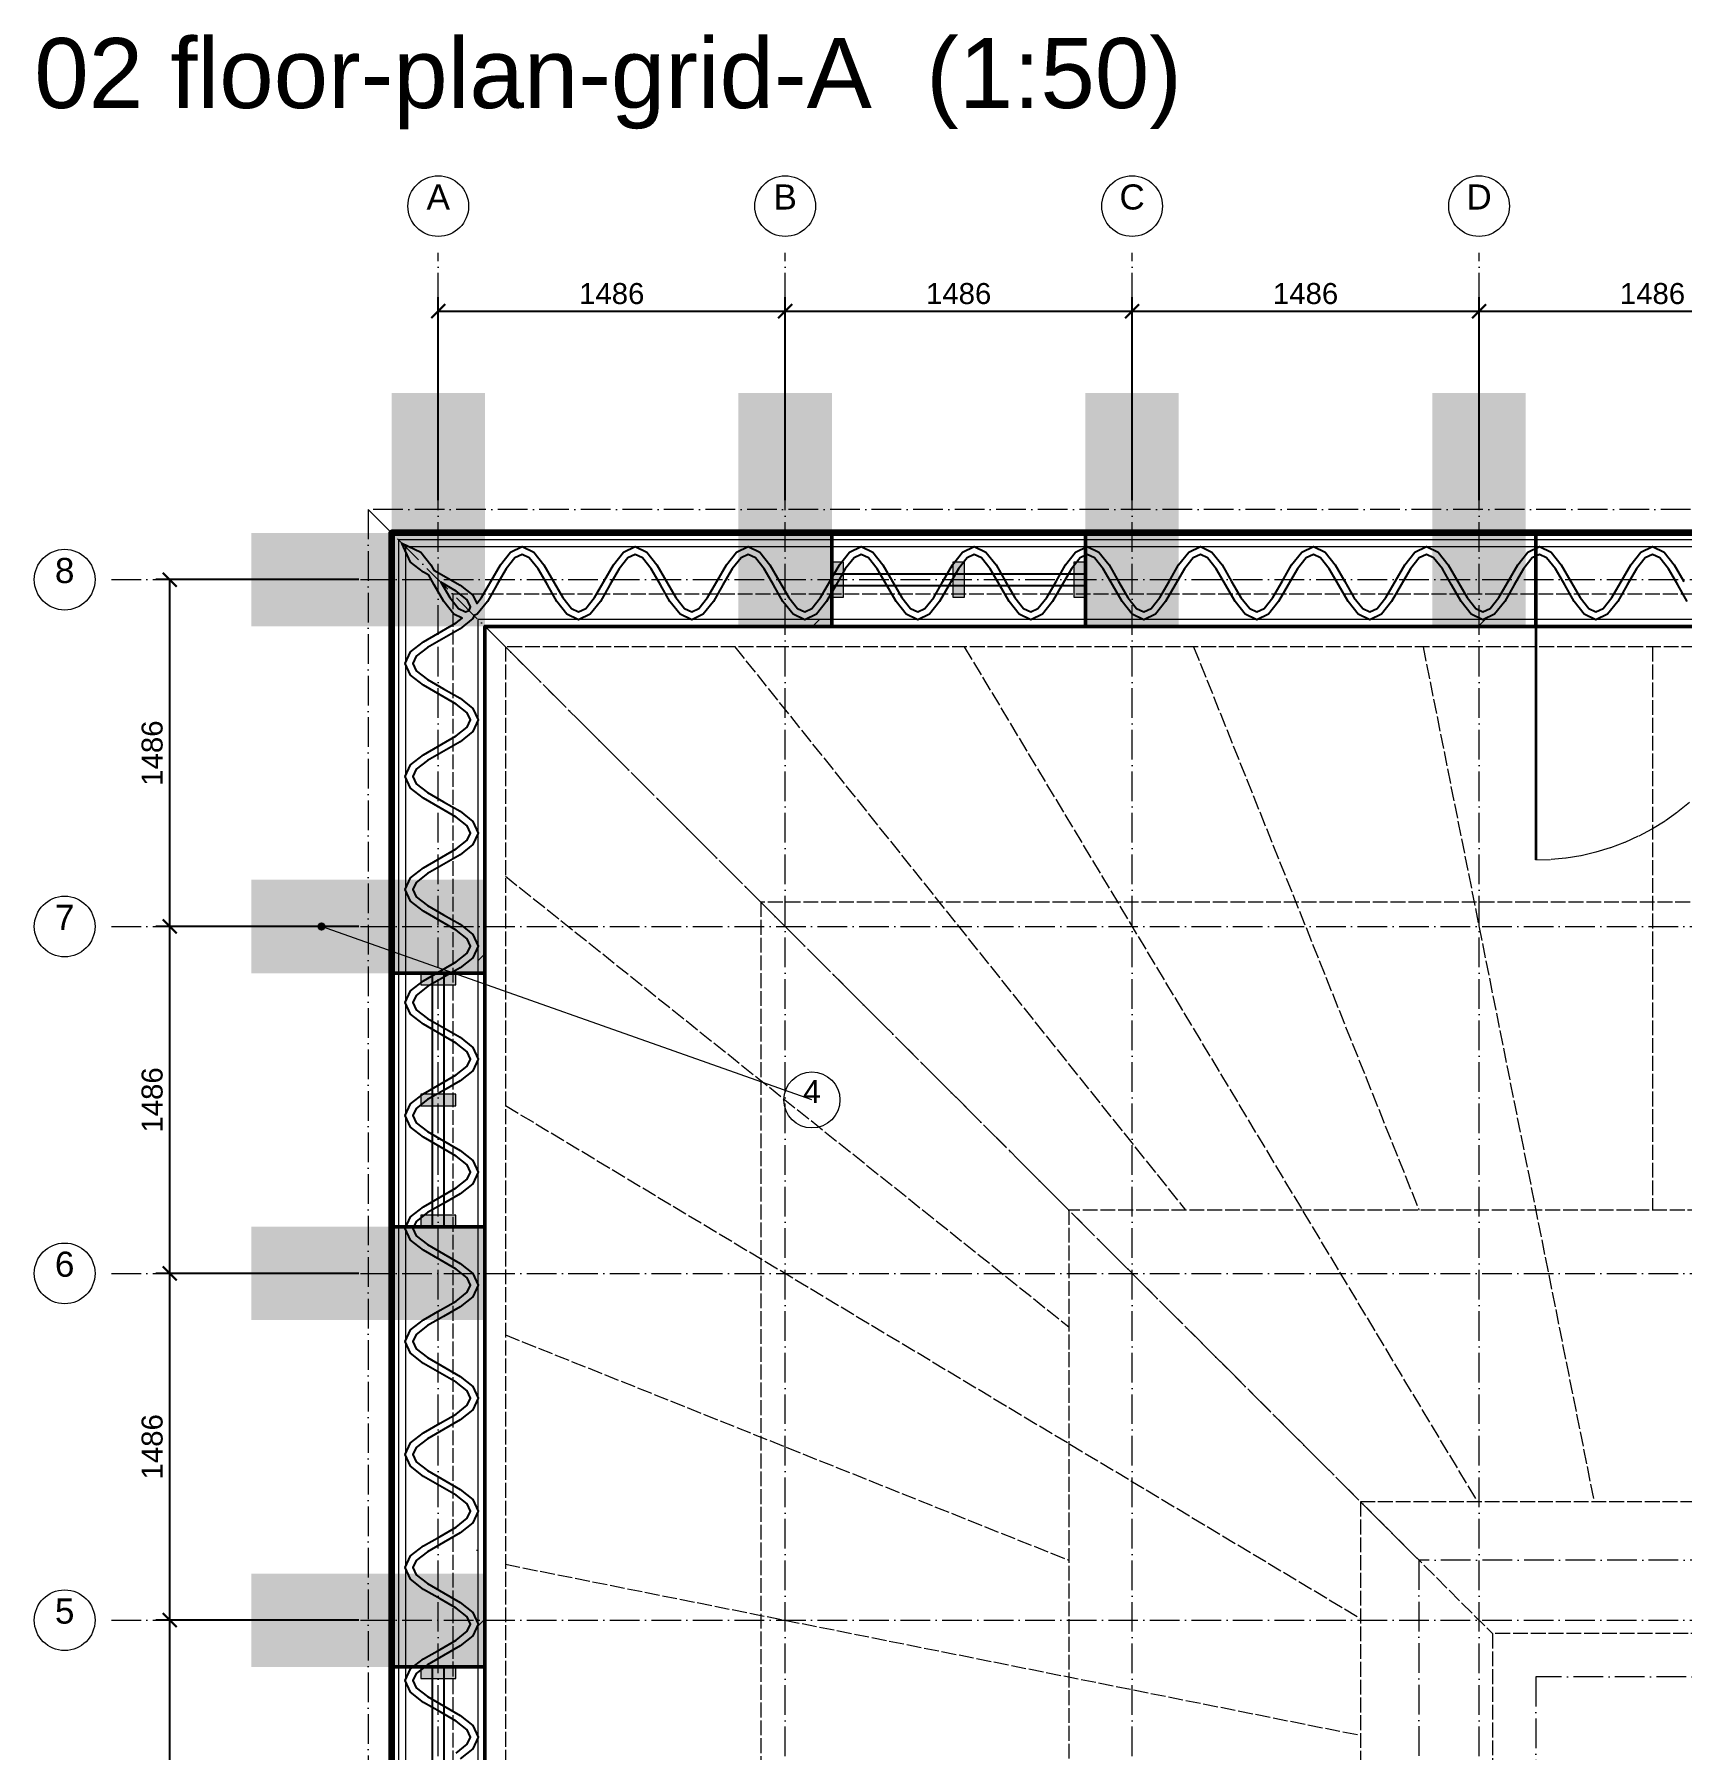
# Model space of a CAD drawing. Header units: millimetres. Extents: x 0 to 157872, y -2 to 14466.
# Drawn here: x 17150 to 24205, y 7118 to 14466 of the extents above; entities that cross this region are included whole.
import ezdxf
from ezdxf.enums import TextEntityAlignment as Align

# ---------------------------------------------------------------- set-up
doc = ezdxf.new("R2010")
doc.units = ezdxf.units.MM
doc.linetypes.add('DASHDOT', pattern=[3.556, 2.54, -0.508, 0, -0.508])
doc.linetypes.add('DASHED', pattern=[1.524, 1.27, -0.254])
for name, color, linetype, lineweight in [('ANNOTATION', 4, 'CONTINUOUS', 18), ('BUTTRESS-SOLID', 7, 'CONTINUOUS', 25), ('DIMS', 3, 'CONTINUOUS', 18), ('HATCH-INSULATION', 7, 'Continuous', 9), ('HATCH-PRINTED', 7, 'CONTINUOUS', 9), ('HIDDEN-AXIS', 8, 'DASHED', 18), ('LINES', 7, 'CONTINUOUS', 25), ('OUTLINE-CUT', 7, 'CONTINUOUS', 50), ('OUTLINE-FINE', 7, 'CONTINUOUS', 25), ('PRINTED-BEAD', 7, 'CONTINUOUS', 25), ('SHEET-LABELS', 2, 'Continuous', 25)]:
    doc.layers.add(name, color=color, linetype=linetype, lineweight=lineweight)
doc.styles.get("Standard").update_dxf_attribs({"font": 'arial.ttf'})
doc.dimstyles.new('PYR-1-50', dxfattribs={"dimscale": 50, "dimtxt": 1.8, "dimasz": 1.2, "dimexe": 1.2, "dimexo": 0.8, "dimgap": 0.6, "dimtad": 1, "dimdec": 0, "dimtxsty": 'Standard', "dimblk": 'ARCHTICK', "dimcen": 2.5, "dimclrd": 3, "dimclre": 3, "dimclrt": 7, "dimazin": 3, "dimtfac": 1, "dimtmove": 0, "dimatfit": 3})
pattern_1 = [(45, (0, 0), (-1425.35, 1425.35), [])]
pattern_2 = [(0, (0, 0), (442.913, 885.827), [0, -885.827])]

# ---------------------------------------------------------------- blocks, each defined once
blk = doc.blocks.new('_ARCHTICK')
at = {"color": 0, "linetype": 'BYBLOCK', "const_width": 0.15}
blk.add_lwpolyline([(-0.5, -0.5), (0.5, 0.5)], dxfattribs=at)

msp = doc.modelspace()

# ---------------------------------------------------------------- hatches: boundary and pattern name
at = {"layer": 'ANNOTATION', "ltscale": 50}
h = msp.add_hatch(color=7, dxfattribs=at)
h.dxf.hatch_style = 1
edge = h.paths.add_edge_path()
edge.add_arc((18380, 10644.3), 17.5, 0, 360)
at = {"layer": 'BUTTRESS-SOLID', "ltscale": 50}
h = msp.add_hatch(color=7, dxfattribs=at)
h.dxf.hatch_style = 1
h.paths.add_polyline_path([(18680, 11930), (18680, 12930), (19080, 12930), (19080, 11930)])
h = msp.add_hatch(color=7, dxfattribs=at)
h.dxf.hatch_style = 1
h.paths.add_polyline_path([(20565.7, 12930), (20565.7, 12335), (20565.7, 12335), (20565.7, 11930), (20165.7, 11930), (20165.7, 12930)])
h = msp.add_hatch(color=7, dxfattribs=at)
h.dxf.hatch_style = 1
h.paths.add_polyline_path([(22051.4, 12930), (22051.4, 11930), (21651.4, 11930), (21651.4, 12335), (21651.4, 12930)])
h = msp.add_hatch(color=7, dxfattribs=at)
h.dxf.hatch_style = 1
h.paths.add_polyline_path([(23137.1, 11930), (23137.1, 12930), (23537.1, 12930), (23537.1, 11930)])
h = msp.add_hatch(color=7, dxfattribs=at)
h.dxf.hatch_style = 1
h.paths.add_polyline_path([(18080, 11930), (18080, 12330), (19080, 12330), (19080, 11930)])
h = msp.add_hatch(color=7, dxfattribs=at)
h.dxf.hatch_style = 1
h.paths.add_polyline_path([(20565.7, 12055), (20565.7, 12205), (20615.7, 12205), (20615.7, 12055)])
h = msp.add_hatch(color=7, dxfattribs=at)
h.dxf.hatch_style = 1
h.paths.add_polyline_path([(21083.6, 12055), (21083.6, 12205), (21133.6, 12205), (21133.6, 12055)])
h = msp.add_hatch(color=7, dxfattribs=at)
h.dxf.hatch_style = 1
h.paths.add_polyline_path([(21601.4, 12055), (21601.4, 12205), (21651.4, 12205), (21651.4, 12055)])
h = msp.add_hatch(color=7, dxfattribs=at)
h.dxf.hatch_style = 1
h.paths.add_polyline_path([(18675, 10444.3), (18080, 10444.3), (18080, 10844.3), (19080, 10844.3), (19080, 10444.3)])
h = msp.add_hatch(color=7, dxfattribs=at)
h.dxf.hatch_style = 1
h.paths.add_polyline_path([(18955, 10394.3), (18955, 10444.3), (18805, 10444.3), (18805, 10394.3)])
h = msp.add_hatch(color=7, dxfattribs=at)
h.dxf.hatch_style = 1
h.paths.add_polyline_path([(18955, 9876.4), (18955, 9926.4), (18805, 9926.4), (18805, 9876.4)])
h = msp.add_hatch(color=7, dxfattribs=at)
h.dxf.hatch_style = 1
h.paths.add_polyline_path([(18955, 9358.6), (18955, 9408.6), (18805, 9408.6), (18805, 9358.6)])
h = msp.add_hatch(color=7, dxfattribs=at)
h.dxf.hatch_style = 1
h.paths.add_polyline_path([(18080, 8958.6), (18080, 9358.6), (18675, 9358.6), (19080, 9358.6), (19080, 8958.6)])
h = msp.add_hatch(color=7, dxfattribs=at)
h.dxf.hatch_style = 1
h.paths.add_polyline_path([(18675, 7472.9), (18080, 7472.9), (18080, 7872.9), (19080, 7872.9), (19080, 7472.9)])
h = msp.add_hatch(color=7, dxfattribs=at)
h.dxf.hatch_style = 1
h.paths.add_polyline_path([(18805, 7422.9), (18805, 7472.9), (18955, 7472.9), (18955, 7422.9)])
at = {"layer": 'HATCH-INSULATION', "ltscale": 50}
h = msp.add_hatch(dxfattribs=at)
h.set_pattern_fill('DOTS', scale=23.622047)
h.set_pattern_definition(pattern_2)
h.paths.add_polyline_path([(18740, 12251.7), (18761.7, 12205.1), (18816.6, 12161.9), (18839.2, 12148.8), (18863, 12107.5), (18903.9, 12036.6), (18947.1, 11981.7), (18982.6, 11965.2), (18956.6, 11944.7), (18816.6, 11864), (18761.7, 11820.8), (18740, 11774.2)])
h = msp.add_hatch(dxfattribs=at)
h.set_pattern_fill('DOTS', scale=23.622047)
h.set_pattern_definition(pattern_2)
h.paths.add_polyline_path([(19235.8, 12270), (19189.2, 12248.3), (19146, 12193.4), (19105.1, 12122.5), (19065.3, 12053.4), (19044.8, 12027.4), (19028.3, 12062.9), (18973.4, 12106.1), (18861.2, 12170.8), (18848.1, 12193.4), (18804.9, 12248.3), (18758.3, 12270)])
h = msp.add_hatch(dxfattribs=at)
h.set_pattern_fill('DOTS', scale=23.622047)
h.set_pattern_definition(pattern_2)
h.paths.add_polyline_path([(19034.2, 11975.8), (19047, 11981.7), (19090.2, 12036.6), (19131.1, 12107.5), (19170.9, 12176.6), (19208.3, 12224.2), (19239.1, 12238.5), (19269.9, 12224.2), (19307.3, 12176.6), (19347.1, 12107.5), (19388, 12036.6), (19431.2, 11981.7), (19477.8, 11960), (19050, 11960), (19050, 11532.2), (19028.3, 11578.8), (18973.4, 11622), (18902.5, 11662.9), (18833.4, 11702.7), (18785.8, 11740.1), (18771.5, 11770.9), (18785.8, 11801.7), (18833.4, 11839.1), (18973.4, 11919.8), (19028.3, 11963)])
h = msp.add_hatch(dxfattribs=at)
h.set_pattern_fill('DOTS', scale=23.622047)
h.set_pattern_definition(pattern_2)
h.paths.add_polyline_path([(19242.4, 12270), (19719.9, 12270), (19673.3, 12248.3), (19630, 12193.4), (19589.2, 12122.5), (19549.4, 12053.4), (19511.9, 12005.8), (19481.1, 11991.5), (19450.4, 12005.8), (19412.9, 12053.4), (19373.1, 12122.5), (19332.2, 12193.4), (19289, 12248.3)])
h = msp.add_hatch(dxfattribs=at)
h.set_pattern_fill('DOTS', scale=23.622047)
h.set_pattern_definition(pattern_2)
h.paths.add_polyline_path([(19961.9, 11960), (19484.5, 11960), (19531, 11981.7), (19574.3, 12036.6), (19615.2, 12107.5), (19655, 12176.6), (19692.4, 12224.2), (19723.2, 12238.5), (19754, 12224.2), (19791.4, 12176.6), (19831.2, 12107.5), (19872.1, 12036.6), (19915.3, 11981.7)])
h = msp.add_hatch(dxfattribs=at)
h.set_pattern_fill('DOTS', scale=23.622047)
h.set_pattern_definition(pattern_2)
h.paths.add_polyline_path([(19726.5, 12270), (20204, 12270), (20157.4, 12248.3), (20114.1, 12193.4), (20073.3, 12122.5), (20033.5, 12053.4), (19996, 12005.8), (19965.2, 11991.5), (19934.5, 12005.8), (19897, 12053.4), (19857.2, 12122.5), (19816.3, 12193.4), (19773.1, 12248.3)])
h = msp.add_hatch(dxfattribs=at)
h.set_pattern_fill('DOTS', scale=23.622047)
h.set_pattern_definition(pattern_2)
h.paths.add_polyline_path([(20446, 11960), (19968.5, 11960), (20015.1, 11981.7), (20058.4, 12036.6), (20099.2, 12107.5), (20139, 12176.6), (20176.5, 12224.2), (20207.3, 12238.5), (20238, 12224.2), (20275.5, 12176.6), (20315.3, 12107.5), (20356.2, 12036.6), (20399.4, 11981.7)])
h = msp.add_hatch(dxfattribs=at)
h.set_pattern_fill('DOTS', scale=23.622047)
h.set_pattern_definition(pattern_2)
h.paths.add_polyline_path([(20210.6, 12270), (20565.7, 12270), (20565.7, 12137), (20557.3, 12122.5), (20517.5, 12053.4), (20480.1, 12005.8), (20449.3, 11991.5), (20418.5, 12005.8), (20381.1, 12053.4), (20341.3, 12122.5), (20300.4, 12193.4), (20257.2, 12248.3)])
h = msp.add_hatch(dxfattribs=at)
h.set_pattern_fill('DOTS', scale=23.622047)
h.set_pattern_definition(pattern_2)
h.paths.add_polyline_path([(21651.4, 12270), (21656.2, 12270), (21651.4, 12267.8)])
h = msp.add_hatch(dxfattribs=at)
h.set_pattern_fill('DOTS', scale=23.622047)
h.set_pattern_definition(pattern_2)
h.paths.add_polyline_path([(21651.4, 12234.7), (21659.5, 12238.5), (21690.3, 12224.2), (21727.8, 12176.6), (21767.6, 12107.5), (21808.5, 12036.6), (21851.7, 11981.7), (21898.3, 11960), (21651.4, 11960)])
h = msp.add_hatch(dxfattribs=at)
h.set_pattern_fill('DOTS', scale=23.622047)
h.set_pattern_definition(pattern_2)
h.paths.add_polyline_path([(21662.9, 12270), (22140.3, 12270), (22093.7, 12248.3), (22050.5, 12193.4), (22009.6, 12122.5), (21969.8, 12053.4), (21932.4, 12005.8), (21901.6, 11991.5), (21870.8, 12005.8), (21833.4, 12053.4), (21793.6, 12122.5), (21752.7, 12193.4), (21709.5, 12248.3)])
h = msp.add_hatch(dxfattribs=at)
h.set_pattern_fill('DOTS', scale=23.622047)
h.set_pattern_definition(pattern_2)
h.paths.add_polyline_path([(22382.4, 11960), (21904.9, 11960), (21951.5, 11981.7), (21994.7, 12036.6), (22035.6, 12107.5), (22075.4, 12176.6), (22112.9, 12224.2), (22143.6, 12238.5), (22174.4, 12224.2), (22211.9, 12176.6), (22251.7, 12107.5), (22292.5, 12036.6), (22335.8, 11981.7)])
h = msp.add_hatch(dxfattribs=at)
h.set_pattern_fill('DOTS', scale=23.622047)
h.set_pattern_definition(pattern_2)
h.paths.add_polyline_path([(22147, 12270), (22624.4, 12270), (22577.8, 12248.3), (22534.6, 12193.4), (22493.7, 12122.5), (22453.9, 12053.4), (22416.5, 12005.8), (22385.7, 11991.5), (22354.9, 12005.8), (22317.5, 12053.4), (22277.7, 12122.5), (22236.8, 12193.4), (22193.5, 12248.3)])
h = msp.add_hatch(dxfattribs=at)
h.set_pattern_fill('DOTS', scale=23.622047)
h.set_pattern_definition(pattern_2)
h.paths.add_polyline_path([(22866.5, 11960), (22389, 11960), (22435.6, 11981.7), (22478.8, 12036.6), (22519.7, 12107.5), (22559.5, 12176.6), (22597, 12224.2), (22627.7, 12238.5), (22658.5, 12224.2), (22696, 12176.6), (22735.8, 12107.5), (22776.6, 12036.6), (22819.9, 11981.7)])
h = msp.add_hatch(dxfattribs=at)
h.set_pattern_fill('DOTS', scale=23.622047)
h.set_pattern_definition(pattern_2)
h.paths.add_polyline_path([(22631, 12270), (23108.5, 12270), (23061.9, 12248.3), (23018.7, 12193.4), (22977.8, 12122.5), (22938, 12053.4), (22900.5, 12005.8), (22869.8, 11991.5), (22839, 12005.8), (22801.5, 12053.4), (22761.7, 12122.5), (22720.9, 12193.4), (22677.6, 12248.3)])
h = msp.add_hatch(dxfattribs=at)
h.set_pattern_fill('DOTS', scale=23.622047)
h.set_pattern_definition(pattern_2)
h.paths.add_polyline_path([(23350.5, 11960), (22873.1, 11960), (22919.7, 11981.7), (22962.9, 12036.6), (23003.8, 12107.5), (23043.6, 12176.6), (23081, 12224.2), (23111.8, 12238.5), (23142.6, 12224.2), (23180, 12176.6), (23219.8, 12107.5), (23260.7, 12036.6), (23304, 11981.7)])
h = msp.add_hatch(dxfattribs=at)
h.set_pattern_fill('DOTS', scale=23.622047)
h.set_pattern_definition(pattern_2)
h.paths.add_polyline_path([(23115.1, 12270), (23580, 12270), (23580, 12264.1), (23546, 12248.3), (23502.8, 12193.4), (23461.9, 12122.5), (23422.1, 12053.4), (23384.6, 12005.8), (23353.9, 11991.5), (23323.1, 12005.8), (23285.6, 12053.4), (23245.8, 12122.5), (23205, 12193.4), (23161.7, 12248.3)])
h = msp.add_hatch(dxfattribs=at)
h.set_pattern_fill('DOTS', scale=23.622047)
h.set_pattern_definition(pattern_2)
h.paths.add_polyline_path([(23527.7, 12176.6), (23565.1, 12224.2), (23580, 12231.1), (23580, 11960), (23357.2, 11960), (23403.8, 11981.7), (23447, 12036.6), (23487.9, 12107.5)])
h = msp.add_hatch(dxfattribs=at)
h.set_pattern_fill('DOTS', scale=23.622047)
h.set_pattern_definition(pattern_2)
h.paths.add_polyline_path([(18956.6, 12081.2), (19004.2, 12043.7), (19018.5, 12013), (19011.7, 11998.3), (18997, 11991.5), (18966.3, 12005.8), (18928.8, 12053.4), (18891.1, 12118.9)])
h = msp.add_hatch(dxfattribs=at)
h.set_pattern_fill('DOTS', scale=23.622047)
h.set_pattern_definition(pattern_2)
h.paths.add_polyline_path([(20565.7, 12076.9), (20565.7, 11960), (20452.6, 11960), (20499.2, 11981.7), (20542.5, 12036.6)])
h = msp.add_hatch(dxfattribs=at)
h.set_pattern_fill('DOTS', scale=23.622047)
h.set_pattern_definition(pattern_2)
h.paths.add_polyline_path([(18740, 11767.6), (18761.7, 11721), (18816.6, 11677.8), (18887.5, 11636.9), (18956.6, 11597.1), (19004.2, 11559.6), (19018.5, 11528.9), (19004.2, 11498.1), (18956.6, 11460.6), (18816.6, 11380), (18761.7, 11336.7), (18740, 11290.1)])
h = msp.add_hatch(dxfattribs=at)
h.set_pattern_fill('DOTS', scale=23.622047)
h.set_pattern_definition(pattern_2)
h.paths.add_polyline_path([(19050, 11048.1), (19028.3, 11094.7), (18973.4, 11137.9), (18902.5, 11178.8), (18833.4, 11218.6), (18785.8, 11256), (18771.5, 11286.8), (18785.8, 11317.6), (18833.4, 11355), (18973.4, 11435.7), (19028.3, 11479), (19050, 11525.5)])
h = msp.add_hatch(dxfattribs=at)
h.set_pattern_fill('DOTS', scale=23.622047)
h.set_pattern_definition(pattern_2)
h.paths.add_polyline_path([(18740, 11283.5), (18761.7, 11236.9), (18816.6, 11193.7), (18887.5, 11152.8), (18956.6, 11113), (19004.2, 11075.5), (19018.5, 11044.8), (19004.2, 11014), (18956.6, 10976.5), (18816.6, 10895.9), (18761.7, 10852.6), (18740, 10806)])
h = msp.add_hatch(dxfattribs=at)
h.set_pattern_fill('DOTS', scale=23.622047)
h.set_pattern_definition(pattern_2)
h.paths.add_polyline_path([(19050, 10564), (19028.3, 10610.6), (18973.4, 10653.8), (18902.5, 10694.7), (18833.4, 10734.5), (18785.8, 10772), (18771.5, 10802.7), (18785.8, 10833.5), (18833.4, 10871), (18973.4, 10951.6), (19028.3, 10994.9), (19050, 11041.5)])
h = msp.add_hatch(dxfattribs=at)
h.set_pattern_fill('DOTS', scale=23.622047)
h.set_pattern_definition(pattern_2)
h.paths.add_polyline_path([(18740, 10799.4), (18761.7, 10752.8), (18816.6, 10709.6), (18887.5, 10668.7), (18956.6, 10628.9), (19004.2, 10591.5), (19018.5, 10560.7), (19004.2, 10529.9), (18956.6, 10492.5), (18873, 10444.3), (18740, 10444.3)])
h = msp.add_hatch(dxfattribs=at)
h.set_pattern_fill('DOTS', scale=23.622047)
h.set_pattern_definition(pattern_2)
h.paths.add_polyline_path([(18973.4, 10467.5), (19028.3, 10510.8), (19050, 10557.4), (19050, 10444.3), (18933.1, 10444.3)])
h = msp.add_hatch(dxfattribs=at)
h.set_pattern_fill('DOTS', scale=23.622047)
h.set_pattern_definition(pattern_2)
h.paths.add_polyline_path([(18740, 9353.8), (18740, 9358.6), (18742.2, 9358.6)])
h = msp.add_hatch(dxfattribs=at)
h.set_pattern_fill('DOTS', scale=23.622047)
h.set_pattern_definition(pattern_2)
h.paths.add_polyline_path([(18740, 8869.7), (18740, 9347.1), (18761.7, 9300.5), (18816.6, 9257.3), (18887.5, 9216.4), (18956.6, 9176.6), (19004.2, 9139.2), (19018.5, 9108.4), (19004.2, 9077.6), (18956.6, 9040.2), (18887.5, 9000.4), (18816.6, 8959.5), (18761.7, 8916.3)])
h = msp.add_hatch(dxfattribs=at)
h.set_pattern_fill('DOTS', scale=23.622047)
h.set_pattern_definition(pattern_2)
h.paths.add_polyline_path([(19050, 9111.7), (19028.3, 9158.3), (18973.4, 9201.5), (18902.5, 9242.4), (18833.4, 9282.2), (18785.8, 9319.7), (18771.5, 9350.5), (18775.3, 9358.6), (19050, 9358.6)])
h = msp.add_hatch(dxfattribs=at)
h.set_pattern_fill('DOTS', scale=23.622047)
h.set_pattern_definition(pattern_2)
h.paths.add_polyline_path([(19050, 8627.6), (19028.3, 8674.2), (18973.4, 8717.5), (18833.4, 8798.1), (18785.8, 8835.6), (18771.5, 8866.4), (18785.8, 8897.1), (18833.4, 8934.6), (18902.5, 8974.4), (18973.4, 9015.3), (19028.3, 9058.5), (19050, 9105.1)])
h = msp.add_hatch(dxfattribs=at)
h.set_pattern_fill('DOTS', scale=23.622047)
h.set_pattern_definition(pattern_2)
h.paths.add_polyline_path([(18740, 8863), (18761.7, 8816.5), (18816.6, 8773.2), (18956.6, 8692.5), (19004.2, 8655.1), (19018.5, 8624.3), (19004.2, 8593.5), (18956.6, 8556.1), (18887.5, 8516.3), (18816.6, 8475.4), (18761.7, 8432.2), (18740, 8385.6)])
h = msp.add_hatch(dxfattribs=at)
h.set_pattern_fill('DOTS', scale=23.622047)
h.set_pattern_definition(pattern_2)
h.paths.add_polyline_path([(19050, 8143.5), (19028.3, 8190.1), (18973.4, 8233.4), (18833.4, 8314), (18785.8, 8351.5), (18771.5, 8382.3), (18785.8, 8413), (18833.4, 8450.5), (18902.5, 8490.3), (18973.4, 8531.2), (19028.3, 8574.4), (19050, 8621)])
h = msp.add_hatch(dxfattribs=at)
h.set_pattern_fill('DOTS', scale=23.622047)
h.set_pattern_definition(pattern_2)
h.paths.add_polyline_path([(18740, 8379), (18761.7, 8332.4), (18816.6, 8289.1), (18956.6, 8208.5), (19004.2, 8171), (19018.5, 8140.2), (19004.2, 8109.5), (18956.6, 8072), (18887.5, 8032.2), (18816.6, 7991.3), (18761.7, 7948.1), (18740, 7901.5)])
h = msp.add_hatch(dxfattribs=at)
h.set_pattern_fill('DOTS', scale=23.622047)
h.set_pattern_definition(pattern_2)
h.paths.add_polyline_path([(19050, 8136.9), (19050, 7659.5), (19028.3, 7706), (18973.4, 7749.3), (18902.5, 7790.2), (18833.4, 7830), (18785.8, 7867.4), (18771.5, 7898.2), (18785.8, 7929), (18833.4, 7966.4), (18902.5, 8006.2), (18973.4, 8047.1), (19028.3, 8090.3)])
h = msp.add_hatch(dxfattribs=at)
h.set_pattern_fill('DOTS', scale=23.622047)
h.set_pattern_definition(pattern_2)
h.paths.add_polyline_path([(18740, 7472.9), (18740, 7894.9), (18761.7, 7848.3), (18816.6, 7805), (18887.5, 7764.2), (18956.6, 7724.4), (19004.2, 7686.9), (19018.5, 7656.1), (19004.2, 7625.4), (18956.6, 7587.9), (18887.5, 7548.1), (18816.6, 7507.2), (18772.9, 7472.9)])
h = msp.add_hatch(dxfattribs=at)
h.set_pattern_fill('DOTS', scale=23.622047)
h.set_pattern_definition(pattern_2)
h.paths.add_polyline_path([(19050, 7652.8), (19050, 7472.9), (18821.4, 7472.9), (18833.4, 7482.3), (18902.5, 7522.1), (18973.4, 7563), (19028.3, 7606.2)])
at = {"layer": 'HATCH-PRINTED', "ltscale": 50}
h = msp.add_hatch(dxfattribs=at)
h.set_pattern_fill('ANSI31', scale=25.19685)
h.set_pattern_definition(pattern_1)
h.paths.add_polyline_path([(19235.8, 12270), (18758.3, 12270), (18724.1, 12285.9), (18740, 12251.7), (18740, 11774.2), (18738.5, 11770.9), (18740, 11767.6), (18740, 11290.1), (18738.5, 11286.8), (18740, 11283.5), (18740, 10806), (18738.5, 10802.7), (18740, 10799.4), (18740, 10444.3), (18680, 10444.3), (18680, 12330), (20565.7, 12330), (20565.7, 12270), (20210.6, 12270), (20207.3, 12271.5), (20204, 12270), (19726.5, 12270), (19723.2, 12271.5), (19719.9, 12270), (19242.4, 12270), (19239.1, 12271.5)])
h = msp.add_hatch(dxfattribs=at)
h.set_pattern_fill('ANSI31', scale=25.19685)
h.set_pattern_definition(pattern_1)
h.paths.add_polyline_path([(22143.6, 12271.5), (22140.3, 12270), (21662.9, 12270), (21659.5, 12271.5), (21656.2, 12270), (21651.4, 12270), (21651.4, 12330), (23580, 12330), (23580, 12270), (23115.1, 12270), (23111.8, 12271.5), (23108.5, 12270), (22631, 12270), (22627.7, 12271.5), (22624.4, 12270), (22147, 12270)])
h = msp.add_hatch(dxfattribs=at)
h.set_pattern_fill('ANSI31', scale=25.19685)
h.set_pattern_definition(pattern_1)
h.paths.add_polyline_path([(19050, 10557.4), (19051.5, 10560.7), (19050, 10564), (19050, 11041.5), (19051.5, 11044.8), (19050, 11048.1), (19050, 11525.5), (19051.5, 11528.9), (19050, 11532.2), (19050, 11960), (19477.8, 11960), (19481.1, 11958.5), (19484.5, 11960), (19961.9, 11960), (19965.2, 11958.5), (19968.5, 11960), (20446, 11960), (20449.3, 11958.5), (20452.6, 11960), (20565.7, 11960), (20565.7, 11930), (19080, 11930), (19080, 10444.3), (19050, 10444.3)])
h = msp.add_hatch(dxfattribs=at)
h.set_pattern_fill('ANSI31', scale=25.19685)
h.set_pattern_definition(pattern_1)
h.paths.add_polyline_path([(22389, 11960), (22866.5, 11960), (22869.8, 11958.5), (22873.1, 11960), (23350.5, 11960), (23353.9, 11958.5), (23357.2, 11960), (23580, 11960), (23580, 11930), (21651.4, 11930), (21651.4, 11960), (21898.3, 11960), (21901.6, 11958.5), (21904.9, 11960), (22382.4, 11960), (22385.7, 11958.5)])
h = msp.add_hatch(dxfattribs=at)
h.set_pattern_fill('ANSI31', scale=25.19685)
h.set_pattern_definition(pattern_1)
h.paths.add_polyline_path([(18740, 9353.8), (18738.5, 9350.5), (18740, 9347.1), (18740, 8869.7), (18738.5, 8866.4), (18740, 8863), (18740, 8385.6), (18738.5, 8382.3), (18740, 8379), (18740, 7901.5), (18738.5, 7898.2), (18740, 7894.9), (18740, 7472.9), (18680, 7472.9), (18680, 9358.6), (18740, 9358.6)])
h = msp.add_hatch(dxfattribs=at)
h.set_pattern_fill('ANSI31', scale=25.19685)
h.set_pattern_definition(pattern_1)
h.paths.add_polyline_path([(19051.5, 7656.1), (19050, 7659.5), (19050, 8136.9), (19051.5, 8140.2), (19050, 8143.5), (19050, 8621), (19051.5, 8624.3), (19050, 8627.6), (19050, 9105.1), (19051.5, 9108.4), (19050, 9111.7), (19050, 9358.6), (19080, 9358.6), (19080, 7472.9), (19050, 7472.9), (19050, 7652.8)])

# ---------------------------------------------------------------- linework, layer by layer
at = {"layer": 'ANNOTATION', "lineweight": 20, "ltscale": 50}
msp.add_lwpolyline([(20480, 9901.4), (18380, 10644.3)], dxfattribs=at)
at = {"layer": 'ANNOTATION', "lineweight": 18, "ltscale": 50}
for centre, radius in [((18880, 13730), 130), ((20365.7, 13730), 130), ((21851.4, 13730), 130), ((23337.1, 13730), 130), ((17280, 12130), 130), ((17280, 10644.3), 130), ((20480, 9901.4), 120), ((17280, 9158.6), 130), ((17280, 7672.9), 130)]:
    msp.add_circle(centre, radius, dxfattribs=at)
at = {"layer": 'HIDDEN-AXIS', "linetype": 'DASHDOT', "lineweight": 13, "ltscale": 50}
for points in [[(18880, 330), (18880, 13530)], [(20365.7, 330), (20365.7, 13530)], [(21851.4, 330), (21851.4, 13530)], [(23337.1, 330), (23337.1, 13530)], [(17480, 12130), (30680, 12130)], [(17480, 10644.3), (30680, 10644.3)], [(17480, 9158.6), (30680, 9158.6)], [(17480, 7672.9), (30680, 7672.9)]]:
    msp.add_lwpolyline(points, dxfattribs=at)
at = {"layer": 'HIDDEN-AXIS', "linetype": 'DASHDOT', "lineweight": 20, "ltscale": 50}
for points in [[(18580, 1430), (29580, 1430), (29580, 12430), (18580, 12430), (18580, 1430)], [(18580, 12430), (23080, 7930)], [(23080, 5930), (25080, 5930), (25080, 7930), (23080, 7930), (23080, 5930)], [(23580, 6430), (24580, 6430), (24580, 7430), (23580, 7430), (23580, 6430)]]:
    msp.add_lwpolyline(points, dxfattribs=at)
at = {"layer": 'HIDDEN-AXIS', "linetype": 'DASHED', "lineweight": 20, "ltscale": 50}
for points in [[(18942.5, 1792.5), (29217.5, 1792.5), (29217.5, 12067.5), (18942.5, 12067.5), (18942.5, 1792.5)], [(19167.5, 11842.5), (23394.5, 7615.5)], [(19167.5, 2017.5), (28992.5, 2017.5), (28992.5, 11842.5), (19167.5, 11842.5), (19167.5, 2017.5)], [(20150, 11842.5), (22080, 9430)], [(21132.5, 11842.5), (23330, 8180)], [(22115, 11842.5), (23080, 9430)], [(23097.5, 11842.5), (23830, 8180)], [(24080, 11842.5), (24080, 9430)], [(19167.5, 10860), (21580, 8930)], [(20261.2, 3111.2), (27898.8, 3111.2), (27898.8, 10748.8), (20261.2, 10748.8), (20261.2, 3111.2)], [(19167.5, 9877.5), (22830, 7680)], [(21580, 4430), (26580, 4430), (26580, 9430), (21580, 9430), (21580, 4430)], [(19167.5, 8895), (21580, 7930)], [(22830, 5680), (25330, 5680), (25330, 8180), (22830, 8180), (22830, 5680)], [(19167.5, 7912.5), (22830, 7180)], [(23394.5, 6244.5), (24765.5, 6244.5), (24765.5, 7615.5), (23394.5, 7615.5), (23394.5, 6244.5)]]:
    msp.add_lwpolyline(points, dxfattribs=at)
at = {"layer": 'HIDDEN-AXIS', "linetype": 'DASHED', "lineweight": 15, "ltscale": 50}
msp.add_lwpolyline([(23580, 10930), (23645.4, 10932.1), (23710.5, 10938.6), (23775.1, 10949.2), (23838.8, 10964.1), (23901.4, 10983.1), (23962.7, 11006.1), (24022.3, 11033.1), (24080, 11064), (24135.6, 11098.5), (24188.8, 11136.6), (24239.3, 11178.2)], dxfattribs=at)
at = {"layer": 'LINES', "lineweight": 50, "ltscale": 50}
for points in [[(20565.7, 11930), (20565.7, 12330)], [(21651.4, 11930), (21651.4, 12330)], [(23580, 11930), (23580, 12330)], [(19080, 10444.3), (18680, 10444.3)], [(19080, 9358.6), (18680, 9358.6)], [(19080, 7472.9), (18680, 7472.9)]]:
    msp.add_lwpolyline(points, dxfattribs=at)
at = {"layer": 'LINES', "lineweight": 25, "ltscale": 50}
for points in [[(20565.7, 12155), (21651.4, 12155)], [(20565.7, 12105), (21651.4, 12105)], [(18855, 9358.6), (18855, 10444.3)], [(18905, 9358.6), (18905, 10444.3)], [(18855, 6387.1), (18855, 7472.9)], [(18905, 6387.1), (18905, 7472.9)]]:
    msp.add_lwpolyline(points, dxfattribs=at)
at = {"layer": 'LINES', "lineweight": 35, "ltscale": 50}
msp.add_lwpolyline([(23580, 11930), (23580, 10930)], dxfattribs=at)
at = {"layer": 'OUTLINE-CUT', "lineweight": 100, "ltscale": 50}
msp.add_lwpolyline([(18680, 1530), (29480, 1530), (29480, 12330), (18680, 12330)], close=True, dxfattribs=at)
at = {"layer": 'OUTLINE-CUT', "lineweight": 50, "ltscale": 50}
msp.add_lwpolyline([(19080, 1930), (29080, 1930), (29080, 11930), (19080, 11930)], close=True, dxfattribs=at)
at = {"layer": 'OUTLINE-FINE', "lineweight": 9, "ltscale": 50}
msp.add_lwpolyline([(18710, 1560), (29450, 1560), (29450, 12300), (18710, 12300)], close=True, dxfattribs=at)
at = {"layer": 'OUTLINE-FINE', "lineweight": 15, "ltscale": 50}
for points in [[(18740, 1590), (29420, 1590), (29420, 12270), (18740, 12270)], [(19050, 1900), (29110, 1900), (29110, 11960), (19050, 11960)]]:
    msp.add_lwpolyline(points, close=True, dxfattribs=at)
at = {"layer": 'OUTLINE-FINE', "lineweight": 20, "ltscale": 50}
for points in [[(20565.7, 12055), (20615.7, 12055), (20615.7, 12205), (20565.7, 12205)], [(21083.6, 12055), (21133.6, 12055), (21133.6, 12205), (21083.6, 12205)], [(21601.4, 12055), (21651.4, 12055), (21651.4, 12205), (21601.4, 12205)], [(18955, 10394.3), (18955, 10444.3), (18805, 10444.3), (18805, 10394.3)], [(18955, 9876.4), (18955, 9926.4), (18805, 9926.4), (18805, 9876.4)], [(18955, 9358.6), (18955, 9408.6), (18805, 9408.6), (18805, 9358.6)], [(18955, 7422.9), (18955, 7472.9), (18805, 7472.9), (18805, 7422.9)]]:
    msp.add_lwpolyline(points, close=True, dxfattribs=at)
at = {"layer": 'PRINTED-BEAD', "lineweight": 25, "ltscale": 50}
for points in [[(18956.6, 7103.8), (19004.2, 7141.3), (19018.5, 7172), (19004.2, 7202.8), (18956.6, 7240.3), (18887.5, 7280.1), (18816.6, 7321), (18761.7, 7364.2), (18738.5, 7414.1), (18761.7, 7464), (18816.6, 7507.2), (18887.5, 7548.1), (18956.6, 7587.9), (19004.2, 7625.4), (19018.5, 7656.1), (19004.2, 7686.9), (18956.6, 7724.4), (18887.5, 7764.2), (18816.6, 7805), (18761.7, 7848.3), (18738.5, 7898.2), (18761.7, 7948.1), (18816.6, 7991.3), (18887.5, 8032.2), (18956.6, 8072), (19004.2, 8109.5), (19018.5, 8140.2), (19004.2, 8171), (18956.6, 8208.5), (18816.6, 8289.1), (18761.7, 8332.4), (18738.5, 8382.3), (18761.7, 8432.2), (18816.6, 8475.4), (18887.5, 8516.3), (18956.6, 8556.1), (19004.2, 8593.5), (19018.5, 8624.3), (19004.2, 8655.1), (18956.6, 8692.5), (18816.6, 8773.2), (18761.7, 8816.5), (18738.5, 8866.4), (18761.7, 8916.3), (18816.6, 8959.5), (18887.5, 9000.4), (18956.6, 9040.2), (19004.2, 9077.6), (19018.5, 9108.4), (19004.2, 9139.2), (18956.6, 9176.6), (18887.5, 9216.4), (18816.6, 9257.3), (18761.7, 9300.5), (18738.5, 9350.5), (18761.7, 9400.4), (18816.6, 9443.6), (18887.5, 9484.5), (18956.6, 9524.3), (19004.2, 9561.7), (19018.5, 9592.5), (19004.2, 9623.3), (18956.6, 9660.7), (18887.5, 9700.5), (18816.6, 9741.4), (18761.7, 9784.6), (18738.5, 9834.5), (18761.7, 9884.5), (18816.6, 9927.7), (18887.5, 9968.6), (18956.6, 10008.4), (19004.2, 10045.8), (19018.5, 10076.6), (19004.2, 10107.4), (18956.6, 10144.8), (18816.6, 10225.5), (18761.7, 10268.7), (18738.5, 10318.6), (18761.7, 10368.5), (18816.6, 10411.8), (18956.6, 10492.5), (19004.2, 10529.9), (19018.5, 10560.7), (19004.2, 10591.5), (18956.6, 10628.9), (18887.5, 10668.7), (18816.6, 10709.6), (18761.7, 10752.8), (18738.5, 10802.7), (18761.7, 10852.6), (18816.6, 10895.9), (18956.6, 10976.5), (19004.2, 11014), (19018.5, 11044.8), (19004.2, 11075.5), (18956.6, 11113), (18887.5, 11152.8), (18816.6, 11193.7), (18761.7, 11236.9), (18738.5, 11286.8), (18761.7, 11336.7), (18816.6, 11380), (18956.6, 11460.6), (19004.2, 11498.1), (19018.5, 11528.9), (19004.2, 11559.6), (18956.6, 11597.1), (18887.5, 11636.9), (18816.6, 11677.8), (18761.7, 11721), (18738.5, 11770.9), (18761.7, 11820.8), (18816.6, 11864), (18956.6, 11944.7), (18982.6, 11965.2), (18947.1, 11981.7), (18903.9, 12036.6), (18863, 12107.5), (18839.2, 12148.8), (18816.6, 12161.9), (18761.7, 12205.1), (18724.1, 12285.9), (18804.9, 12248.3), (18848.1, 12193.4), (18861.2, 12170.8), (18973.4, 12106.1), (19028.3, 12062.9), (19044.8, 12027.4), (19065.3, 12053.4), (19105.1, 12122.5), (19146, 12193.4), (19189.2, 12248.3), (19239.1, 12271.5), (19289, 12248.3), (19332.2, 12193.4), (19373.1, 12122.5), (19412.9, 12053.4), (19450.4, 12005.8), (19481.1, 11991.5), (19511.9, 12005.8), (19549.4, 12053.4), (19589.2, 12122.5), (19630, 12193.4), (19673.3, 12248.3), (19723.2, 12271.5), (19773.1, 12248.3), (19816.3, 12193.4), (19857.2, 12122.5), (19897, 12053.4), (19934.5, 12005.8), (19965.2, 11991.5), (19996, 12005.8), (20033.5, 12053.4), (20073.3, 12122.5), (20114.1, 12193.4), (20157.4, 12248.3), (20207.3, 12271.5), (20257.2, 12248.3), (20300.4, 12193.4), (20341.3, 12122.5), (20381.1, 12053.4), (20418.5, 12005.8), (20449.3, 11991.5), (20480.1, 12005.8), (20517.5, 12053.4), (20557.3, 12122.5), (20598.2, 12193.4), (20641.5, 12248.3), (20691.4, 12271.5), (20741.3, 12248.3), (20784.5, 12193.4), (20825.4, 12122.5), (20865.2, 12053.4), (20902.6, 12005.8), (20933.4, 11991.5), (20964.2, 12005.8), (21001.6, 12053.4), (21041.4, 12122.5), (21082.3, 12193.4), (21125.5, 12248.3), (21175.5, 12271.5), (21225.4, 12248.3), (21268.6, 12193.4), (21309.5, 12122.5), (21349.3, 12053.4), (21386.7, 12005.8), (21417.5, 11991.5), (21448.3, 12005.8), (21485.7, 12053.4), (21525.5, 12122.5), (21566.4, 12193.4), (21609.6, 12248.3), (21659.5, 12271.5), (21709.5, 12248.3), (21752.7, 12193.4), (21793.6, 12122.5), (21833.4, 12053.4), (21870.8, 12005.8), (21901.6, 11991.5), (21932.4, 12005.8), (21969.8, 12053.4), (22009.6, 12122.5), (22050.5, 12193.4), (22093.7, 12248.3), (22143.6, 12271.5), (22193.5, 12248.3), (22236.8, 12193.4), (22277.7, 12122.5), (22317.5, 12053.4), (22354.9, 12005.8), (22385.7, 11991.5), (22416.5, 12005.8), (22453.9, 12053.4), (22493.7, 12122.5), (22534.6, 12193.4), (22577.8, 12248.3), (22627.7, 12271.5), (22677.6, 12248.3), (22720.9, 12193.4), (22761.7, 12122.5), (22801.5, 12053.4), (22839, 12005.8), (22869.8, 11991.5), (22900.5, 12005.8), (22938, 12053.4), (22977.8, 12122.5), (23018.7, 12193.4), (23061.9, 12248.3), (23111.8, 12271.5), (23161.7, 12248.3), (23205, 12193.4), (23245.8, 12122.5), (23285.6, 12053.4), (23323.1, 12005.8), (23353.9, 11991.5), (23384.6, 12005.8), (23422.1, 12053.4), (23461.9, 12122.5), (23502.8, 12193.4), (23546, 12248.3), (23595.9, 12271.5), (23645.8, 12248.3), (23689, 12193.4), (23729.9, 12122.5), (23769.7, 12053.4), (23807.2, 12005.8), (23838, 11991.5), (23868.7, 12005.8), (23906.2, 12053.4), (23946, 12122.5), (23986.9, 12193.4), (24030.1, 12248.3), (24080, 12271.5), (24129.9, 12248.3), (24173.1, 12193.4), (24214, 12122.5)], [(24228.9, 12036.6), (24188, 12107.5), (24148.2, 12176.6), (24110.8, 12224.2), (24080, 12238.5), (24049.2, 12224.2), (24011.8, 12176.6), (23972, 12107.5), (23931.1, 12036.6), (23887.9, 11981.7), (23838, 11958.5), (23788, 11981.7), (23744.8, 12036.6), (23703.9, 12107.5), (23664.1, 12176.6), (23626.7, 12224.2), (23595.9, 12238.5), (23565.1, 12224.2), (23527.7, 12176.6), (23487.9, 12107.5), (23447, 12036.6), (23403.8, 11981.7), (23353.9, 11958.5), (23304, 11981.7), (23260.7, 12036.6), (23219.8, 12107.5), (23180, 12176.6), (23142.6, 12224.2), (23111.8, 12238.5), (23081, 12224.2), (23043.6, 12176.6), (23003.8, 12107.5), (22962.9, 12036.6), (22919.7, 11981.7), (22869.8, 11958.5), (22819.9, 11981.7), (22776.6, 12036.6), (22735.8, 12107.5), (22696, 12176.6), (22658.5, 12224.2), (22627.7, 12238.5), (22597, 12224.2), (22559.5, 12176.6), (22519.7, 12107.5), (22478.8, 12036.6), (22435.6, 11981.7), (22385.7, 11958.5), (22335.8, 11981.7), (22292.5, 12036.6), (22251.7, 12107.5), (22211.9, 12176.6), (22174.4, 12224.2), (22143.6, 12238.5), (22112.9, 12224.2), (22075.4, 12176.6), (22035.6, 12107.5), (21994.7, 12036.6), (21951.5, 11981.7), (21901.6, 11958.5), (21851.7, 11981.7), (21808.5, 12036.6), (21767.6, 12107.5), (21727.8, 12176.6), (21690.3, 12224.2), (21659.5, 12238.5), (21628.8, 12224.2), (21591.3, 12176.6), (21551.5, 12107.5), (21510.6, 12036.6), (21467.4, 11981.7), (21417.5, 11958.5), (21367.6, 11981.7), (21324.4, 12036.6), (21283.5, 12107.5), (21243.7, 12176.6), (21206.2, 12224.2), (21175.5, 12238.5), (21144.7, 12224.2), (21107.2, 12176.6), (21067.4, 12107.5), (21026.5, 12036.6), (20983.3, 11981.7), (20933.4, 11958.5), (20883.5, 11981.7), (20840.3, 12036.6), (20799.4, 12107.5), (20759.6, 12176.6), (20722.1, 12224.2), (20691.4, 12238.5), (20660.6, 12224.2), (20623.1, 12176.6), (20583.3, 12107.5), (20542.5, 12036.6), (20499.2, 11981.7), (20449.3, 11958.5), (20399.4, 11981.7), (20356.2, 12036.6), (20315.3, 12107.5), (20275.5, 12176.6), (20238, 12224.2), (20207.3, 12238.5), (20176.5, 12224.2), (20139, 12176.6), (20099.2, 12107.5), (20058.4, 12036.6), (20015.1, 11981.7), (19965.2, 11958.5), (19915.3, 11981.7), (19872.1, 12036.6), (19831.2, 12107.5), (19791.4, 12176.6), (19754, 12224.2), (19723.2, 12238.5), (19692.4, 12224.2), (19655, 12176.6), (19615.2, 12107.5), (19574.3, 12036.6), (19531, 11981.7), (19481.1, 11958.5), (19431.2, 11981.7), (19388, 12036.6), (19347.1, 12107.5), (19307.3, 12176.6), (19269.9, 12224.2), (19239.1, 12238.5), (19208.3, 12224.2), (19170.9, 12176.6), (19131.1, 12107.5), (19090.2, 12036.6), (19047, 11981.7), (19034.2, 11975.8), (19028.3, 11963), (18973.4, 11919.8), (18833.4, 11839.1), (18785.8, 11801.7), (18771.5, 11770.9), (18785.8, 11740.1), (18833.4, 11702.7), (18902.5, 11662.9), (18973.4, 11622), (19028.3, 11578.8), (19051.5, 11528.9), (19028.3, 11479), (18973.4, 11435.7), (18833.4, 11355), (18785.8, 11317.6), (18771.5, 11286.8), (18785.8, 11256), (18833.4, 11218.6), (18902.5, 11178.8), (18973.4, 11137.9), (19028.3, 11094.7), (19051.5, 11044.8), (19028.3, 10994.9), (18973.4, 10951.6), (18833.4, 10871), (18785.8, 10833.5), (18771.5, 10802.7), (18785.8, 10772), (18833.4, 10734.5), (18902.5, 10694.7), (18973.4, 10653.8), (19028.3, 10610.6), (19051.5, 10560.7), (19028.3, 10510.8), (18973.4, 10467.5), (18833.4, 10386.9), (18785.8, 10349.4), (18771.5, 10318.6), (18785.8, 10287.9), (18833.4, 10250.4), (18973.4, 10169.7), (19028.3, 10126.5), (19051.5, 10076.6), (19028.3, 10026.7), (18973.4, 9983.5), (18902.5, 9942.6), (18833.4, 9902.8), (18785.8, 9865.3), (18771.5, 9834.5), (18785.8, 9803.8), (18833.4, 9766.3), (18902.5, 9726.5), (18973.4, 9685.6), (19028.3, 9642.4), (19051.5, 9592.5), (19028.3, 9542.6), (18973.4, 9499.4), (18902.5, 9458.5), (18833.4, 9418.7), (18785.8, 9381.2), (18771.5, 9350.5), (18785.8, 9319.7), (18833.4, 9282.2), (18902.5, 9242.4), (18973.4, 9201.5), (19028.3, 9158.3), (19051.5, 9108.4), (19028.3, 9058.5), (18973.4, 9015.3), (18902.5, 8974.4), (18833.4, 8934.6), (18785.8, 8897.1), (18771.5, 8866.4), (18785.8, 8835.6), (18833.4, 8798.1), (18973.4, 8717.5), (19028.3, 8674.2), (19051.5, 8624.3), (19028.3, 8574.4), (18973.4, 8531.2), (18902.5, 8490.3), (18833.4, 8450.5), (18785.8, 8413), (18771.5, 8382.3), (18785.8, 8351.5), (18833.4, 8314), (18973.4, 8233.4), (19028.3, 8190.1), (19051.5, 8140.2), (19028.3, 8090.3), (18973.4, 8047.1), (18902.5, 8006.2), (18833.4, 7966.4), (18785.8, 7929), (18771.5, 7898.2), (18785.8, 7867.4), (18833.4, 7830), (18902.5, 7790.2), (18973.4, 7749.3), (19028.3, 7706), (19051.5, 7656.1), (19028.3, 7606.2), (18973.4, 7563), (18902.5, 7522.1), (18833.4, 7482.3), (18785.8, 7444.9), (18771.5, 7414.1), (18785.8, 7383.3), (18833.4, 7345.9), (18902.5, 7306.1), (18973.4, 7265.2), (19028.3, 7222), (19051.5, 7172), (19028.3, 7122.1), (18973.4, 7078.9)]]:
    msp.add_lwpolyline(points, dxfattribs=at)
msp.add_lwpolyline([(19011.7, 11998.3), (19018.5, 12013), (19004.2, 12043.7), (18956.6, 12081.2), (18891.1, 12118.9), (18928.8, 12053.4), (18966.3, 12005.8), (18997, 11991.5)], close=True, dxfattribs=at)

# ---------------------------------------------------------------- texts
at = {"layer": 'ANNOTATION', "ltscale": 50}
for s, height, p in [('A', 107.6, (18880, 13683.2)), ('B', 107.6, (20365.7, 13683.2)), ('C', 107.6, (21851.4, 13683.2)), ('D', 107.6, (23337.1, 13683.2)), ('8', 107.6, (17280, 12083.2)), ('7', 107.6, (17280, 10597.5)), ('4', 99.4, (20480, 9858.2)), ('6', 107.6, (17280, 9111.8)), ('5', 107.6, (17280, 7626.1))]:
    msp.add_text(s, height=height, dxfattribs=at).set_placement(p, align=Align.BOTTOM_CENTER)
at = {"layer": 'SHEET-LABELS'}
msp.add_text('02 floor-plan-grid-A  (1:50)', height=300, dxfattribs=at).set_placement((17150, 14060), align=Align.BOTTOM_LEFT)

# ---------------------------------------------------------------- dimensions: what is measured, and where the dimension line sits
at = {"layer": 'DIMS'}
for base, p1, p2 in [((18880, 13280), (18880, 12430), (20365.7, 12430)), ((20365.7, 13280), (20365.7, 12430), (21851.4, 12430)), ((21851.4, 13280), (21851.4, 12430), (23337.1, 12430)), ((23337.1, 13280), (23337.1, 12430), (24822.9, 12430))]:
    msp.add_linear_dim(base=base, p1=p1, p2=p2, dimstyle='PYR-1-50', dxfattribs=at).render()
for base, p1, p2 in [((17730, 10644.3), (18580, 10644.3), (18580, 12130)), ((17730, 9158.6), (18580, 9158.6), (18580, 10644.3)), ((17730, 7672.9), (18580, 7672.9), (18580, 9158.6)), ((17730, 6187.1), (18580, 6187.1), (18580, 7672.9))]:
    msp.add_linear_dim(base=base, p1=p1, p2=p2, angle=90, dimstyle='PYR-1-50', dxfattribs=at).render()

doc.saveas('drawing.dxf')
